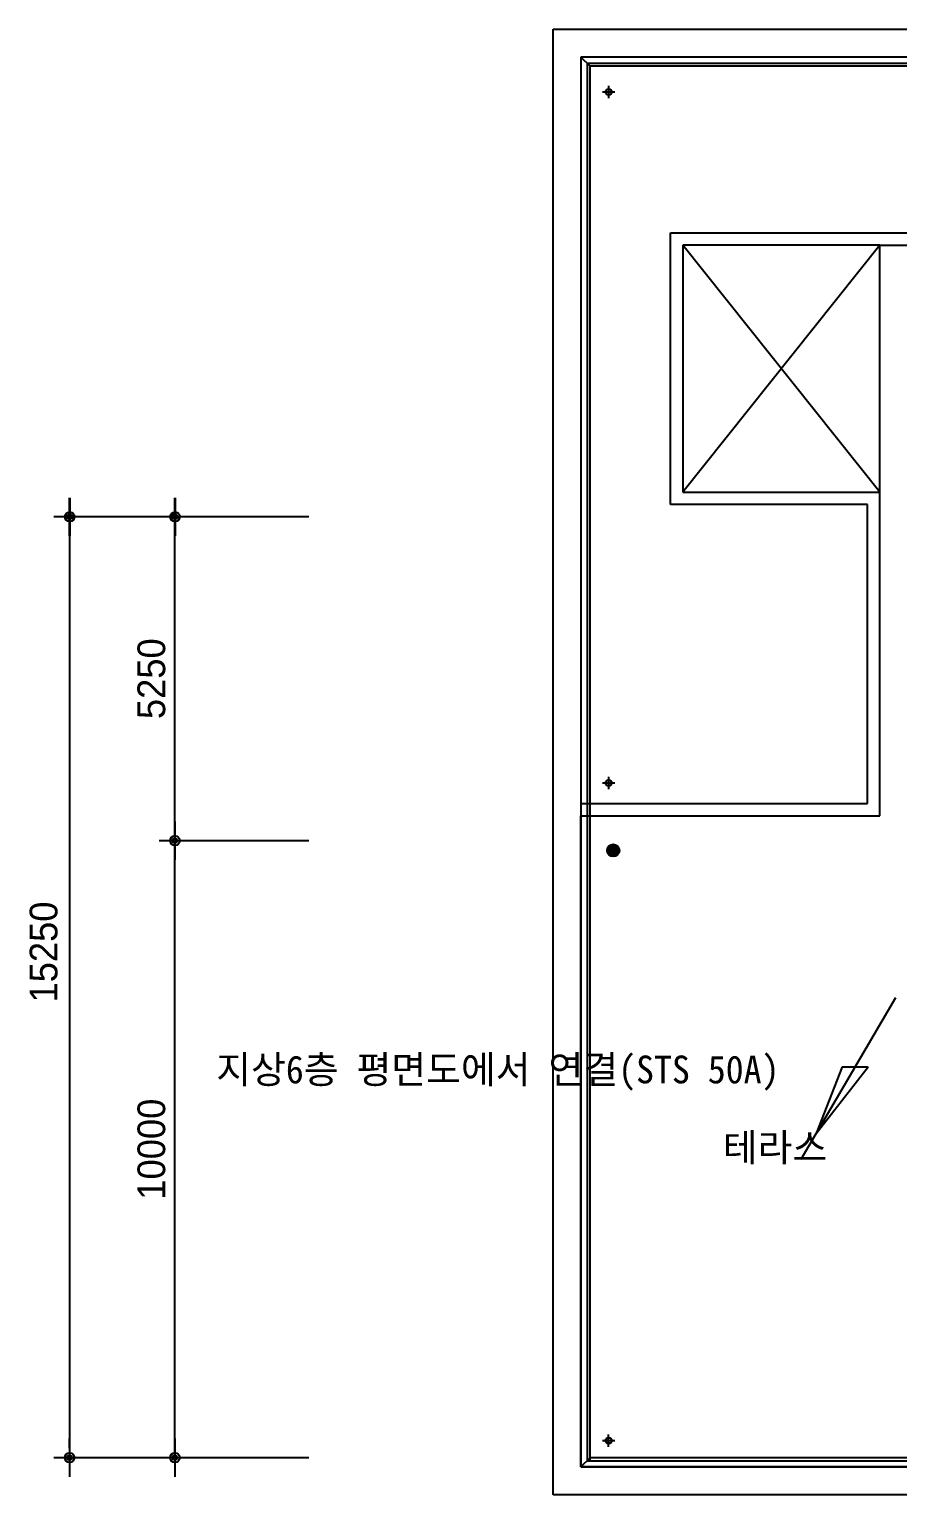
# Model space of a CAD drawing. Header units: millimetres. Extents: x 16332047 to 33387680, y -14835522 to -7015081.
# Drawn here: x 17117461 to 17131547, y -7494721 to -7470971 of the extents above; entities that cross this region are included whole.
import ezdxf
from ezdxf.enums import TextEntityAlignment as Align

# ---------------------------------------------------------------- set-up
doc = ezdxf.new("R2010")
doc.units = ezdxf.units.MM
doc.header["$LTSCALE"] = 300
doc.header["$MEASUREMENT"] = 0
doc.layers.get('0').update_dxf_attribs({"linetype": 'CONTINUOUS'})
doc.layers.add('arch', color=255, linetype='CONTINUOUS', lineweight=25)
doc.layers.add('R', color=15, linetype='CONTINUOUS')
doc.layers.add('TEXT', color=3, linetype='CONTINUOUS')
doc.styles.add('돋움', font='HYGTRE.TTF')
doc.styles.add('돋움체', font='')
doc.styles.get('돋움체').set_extended_font_data('DotumChe')

# ---------------------------------------------------------------- blocks, each defined once
blk = doc.blocks.new('DIMDOT')
at = {"color": 0}
blk.add_line((-2, 0), (2, 0), dxfattribs=at)
for radius in [0.5, 0.25]:
    blk.add_circle((0, 0), radius, dxfattribs=at)

msp = doc.modelspace()

# ---------------------------------------------------------------- hatches: boundary and pattern name
at = {"layer": 'arch'}
h = msp.add_hatch(color=256, dxfattribs=at)
h.dxf.hatch_style = 1
edge = h.paths.add_edge_path()
edge.add_arc((17126933, -7484278), 100, 0, 360)

# ---------------------------------------------------------------- linework, layer by layer
for p, q in [((17125959, -7494721), (17125959, -7470971)), ((17125959, -7470971), (17150459, -7470971)), ((17125959, -7494721), (17125959, -7470971)), ((17125959, -7470971), (17150459, -7470971)), ((17126559, -7471571), (17126409, -7471421)), ((17150009, -7471421), (17126409, -7471421)), ((17126409, -7471421), (17126409, -7494271)), ((17150009, -7471421), (17126409, -7471421)), ((17126409, -7471421), (17126409, -7483521)), ((17126509, -7471521), (17149909, -7471521)), ((17126559, -7471571), (17126509, -7471521)), ((17126559, -7471571), (17126509, -7471521)), ((17126509, -7471521), (17126509, -7494171)), ((17149859, -7471571), (17126559, -7471571)), ((17126559, -7494171), (17126559, -7471571)), ((17126758, -7471987), (17126958, -7471987)), ((17126808, -7471987), (17126908, -7471987)), ((17126858, -7471887), (17126858, -7472087)), ((17127859, -7478671), (17127859, -7474271)), ((17127859, -7474271), (17150009, -7474271)), ((17131259, -7478471), (17128059, -7474471)), ((17131259, -7474471), (17128059, -7478471)), ((17131259, -7474471), (17128059, -7474471)), ((17128059, -7474471), (17128059, -7478471)), ((17131259, -7478471), (17131259, -7474471)), ((17131259, -7483721), (17131259, -7474471)), ((17131259, -7474471), (17150009, -7474471)), ((17128059, -7478471), (17131259, -7478471)), ((17121995, -7478871), (17117858, -7478871)), ((17121995, -7478871), (17117862, -7478871)), ((17118115, -7478871), (17118115, -7494121)), ((17119824, -7484121), (17119824, -7478871)), ((17131059, -7478671), (17127859, -7478671)), ((17131059, -7483521), (17131059, -7478671)), ((17126858, -7483085), (17126858, -7483285)), ((17126758, -7483185), (17126958, -7483185)), ((17126808, -7483185), (17126908, -7483185)), ((17126409, -7483521), (17131059, -7483521)), ((17126409, -7494271), (17126409, -7483721)), ((17126409, -7483721), (17131259, -7483721)), ((17121995, -7484121), (17119567, -7484121)), ((17121995, -7484121), (17119567, -7484121)), ((17119824, -7494121), (17119824, -7484121)), ((17118115, -7493967), (17118115, -7493812)), ((17119824, -7493967), (17119824, -7493812)), ((17126758, -7493845), (17126958, -7493845)), ((17126808, -7493845), (17126908, -7493845)), ((17126858, -7493945), (17126858, -7493745)), ((17121996, -7494121), (17117858, -7494121)), ((17121996, -7494121), (17117858, -7494121)), ((17118115, -7494121), (17118115, -7494326)), ((17119824, -7494121), (17119824, -7494326)), ((17126559, -7494121), (17126409, -7494271)), ((17126409, -7494271), (17132759, -7494271)), ((17132759, -7494271), (17126409, -7494271)), ((17126559, -7494121, 0), (17126509, -7494171, 0)), ((17126509, -7494171), (17126559, -7494171)), ((17126509, -7494171, 0), (17132649, -7494171, 0)), ((17132649, -7494121, 0), (17126559, -7494121, 0)), ((17132709, -7494721), (17125959, -7494721)), ((17150459, -7494721), (17125959, -7494721))]:
    msp.add_line(p, q, dxfattribs=at)
for centre, radius in [((17126858, -7471987), 50), ((17126858, -7471987), 47), ((17126858, -7483185), 50), ((17126858, -7483185), 47), ((17126933, -7484278), 100), ((17126858, -7493845), 50), ((17126858, -7493845), 47)]:
    msp.add_circle(centre, radius, dxfattribs=at)
at = {"layer": 'R', "color": 0}
for p, q in [((17131510, -7486670, 0), (17129976, -7489290, 0)), ((17130224, -7488866, 0), (17131065, -7487786, 0)), ((17130648, -7487786, 0), (17130224, -7488866, 0)), ((17130648, -7487786, 0), (17131065, -7487786, 0))]:
    msp.add_line(p, q, dxfattribs=at)

# ---------------------------------------------------------------- block references
at = {"layer": 'arch', "xscale": 154.2857142857142, "yscale": 154.2857142857142, "zscale": 154.2857142857142}
for p, rotation in [((17118115, -7478871), 90), ((17118119, -7478871), 270), ((17119824, -7478871), 90), ((17119828, -7478871), 270), ((17119824, -7484121), 90), ((17119824, -7484121), 270), ((17118115, -7494121), 270), ((17118115, -7494121), 270), ((17119824, -7494121), 270), ((17119824, -7494121), 270)]:
    msp.add_blockref('DIMDOT', p, dxfattribs=dict(at, rotation=rotation))

# ---------------------------------------------------------------- texts
at = {"layer": 'arch', "style": '돋움체'}
msp.add_text('테라스', height=450, dxfattribs=at).set_placement((17129558, -7489319), align=Align.CENTER)
at = {"layer": 'arch', "char_height": 450, "attachment_point": 5, "rotation": 90, "style": '돋움'}
for s, insert in [('\\A1;5250', (17119444, -7481496)), ('\\A1;15250', (17117696, -7485926)), ('\\A1;10000', (17119444, -7489121))]:
    msp.add_mtext(s, dxfattribs=dict(at, insert=insert))
at = {"layer": 'TEXT', "color": 6, "style": '돋움체'}
msp.add_text('지상6층 평면도에서 연결(STS 50A)', height=450, rotation=360, dxfattribs=at).set_placement((17120493, -7488054, 0))

doc.saveas('drawing.dxf')
